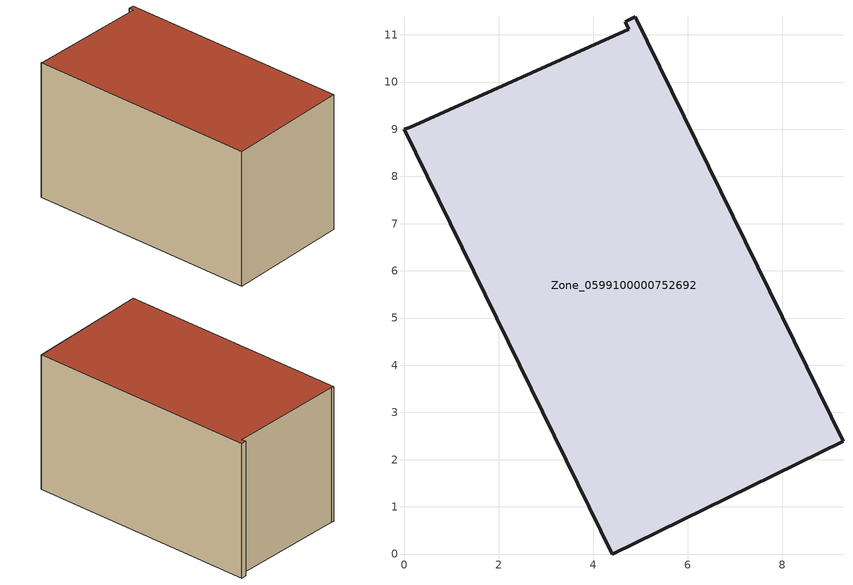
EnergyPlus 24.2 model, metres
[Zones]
Zone_0599100000752692
 floor ground (C_G): 0,9 0.12,9.04 4.76,11.12 4.67,11.28 4.89,11.38 9.29,2.39 4.4,0 z0
 wall outside (C_F): 4.89,11.38 4.67,11.28 4.76,11.12 0.12,9.04 0,9 4.4,0 9.29,2.39 4.89,11.38 z0:6.02
 roof outside (C_R): 0.12,9.04 0,9 4.4,0 9.29,2.39 4.89,11.38 4.67,11.28 4.76,11.12 z6.02
[BUILDING]
Pand.0599100000752692: North Axis=0; Terrain=City; Loads Convergence Tolerance Value=0.04; Temperature Convergence Tolerance Value=0.4; Solar Distribution=FullExterior; Maximum Number of Warmup Days=25; Minimum Number of Warmup Days=1
[Site:Location]
Rotterdam.The.Hague.AP_ZH_NLD Design_Conditions: Latitude=51.96; Longitude=4.45; Time Zone=1; Elevation=-4.5
[SITE:GROUNDTEMPERATURE:BUILDINGSURFACE]
18, 18, 18, 18, 18, 18, 18, 18, 18, 18, 18, 18
[MATERIAL] Thermal Absorptance=0.9; Solar Absorptance=0.7; Visible Absorptance=0.7
Name | Roughness | Thickness | Conductivity | Density | Specific Heat
G.TI.2006-2014 | MediumSmooth | 0.15 | 0.06 | 540 | 1210
F.TI.2006-2014 | Rough | 0.3 | 0.12 | 1920 | 840
R.TI.2006-2014 | MediumRough | 0.2 | 0.08 | 1500 | 1000
[CONSTRUCTION]
C_G: G.TI.2006-2014
C_F: F.TI.2006-2014
C_R: R.TI.2006-2014
[ZONE]
Zone_0599100000752692: Type=1; Multiplier=1; Ceiling Height=Autocalculate; Volume=Autocalculate; Floor Area=autocalculate; Part of Total Floor Area=Yes
[ZONEINFILTRATION:DESIGNFLOWRATE]
Infil_Zone_0599100000752692: Zone or ZoneList or Space or SpaceList=Zone_0599100000752692; Schedule=AlwaysOn; Design Flow Rate Calculation Method=Flow/Area; Flow Rate per Floor Area=0.0015; Constant Term Coefficient=1; Temperature Term Coefficient=0; Velocity Term Coefficient=0; Velocity Squared Term Coefficient=0
[HVACTEMPLATE:ZONE:IDEALLOADSAIRSYSTEM]
Zone_0599100000752692: Maximum Heating Supply Air Temperature=50; Minimum Cooling Supply Air Temperature=13; Maximum Heating Supply Air Humidity Ratio=0.0156; Minimum Cooling Supply Air Humidity Ratio=0.0077; Heating Limit=NoLimit; Cooling Limit=NoLimit; Dehumidification Control Type=ConstantSensibleHeatRatio; Cooling Sensible Heat Ratio=0.7; Dehumidification Setpoint=60; Humidification Control Type=None; Humidification Setpoint=30; Outdoor Air Method=None; Outdoor Air Flow Rate per Person=0.00944; Outdoor Air Flow Rate per Zone Floor Area=0; Outdoor Air Flow Rate per Zone=0; Demand Controlled Ventilation Type=None; Outdoor Air Economizer Type=NoEconomizer; Heat Recovery Type=None; Sensible Heat Recovery Effectiveness=0.7; Latent Heat Recovery Effectiveness=0.65
[ZONECONTROL:THERMOSTAT]
ThermostatControl_Zone_0599100000752692: Zone or ZoneList=Zone_0599100000752692; Control Type Schedule=DualSetpointControlType; Control 1=Thermostat_Zone_0599100000752692; Temperature Difference Between Cutout And Setpoint=0
[THERMOSTATSETPOINT:DUALSETPOINT]
Thermostat_Zone_0599100000752692: Heating Setpoint Temperature Schedule=HeatingSetpoint_Zone_0599100000752692; Cooling Setpoint Temperature Schedule=CoolingSetpoint_Zone_0599100000752692
[SCHEDULE:COMPACT]
HeatingSetpoint_Zone_0599100000752692: Through: 12/31, For: AllDays, Until: 24:00, 21
CoolingSetpoint_Zone_0599100000752692: Through: 12/31, For: AllDays, Until: 24:00, 24
DualSetpointControlType: Through: 12/31, For: AllDays, Until: 24:00, 4
AlwaysOn: Through: 12/31, For: AllDays, Until: 24:00, 1
